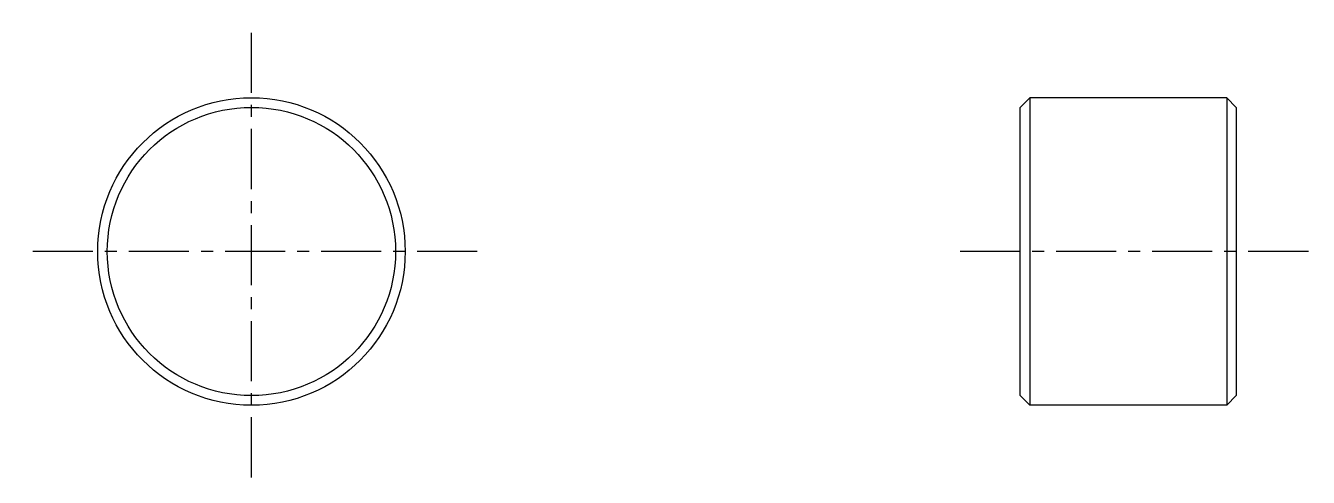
# Model space of a CAD drawing. Extents: x 10.1 to 56, y 10 to 54.7.
# Drawn here: x 29.3 to 56, y 45.3 to 54.7 of the extents above; entities outside this region: 2.
import ezdxf

# ---------------------------------------------------------------- set-up
doc = ezdxf.new("R2010")
doc.units = 0
doc.linetypes.add('CENTER', pattern=[2, 1.25, -0.25, 0.25, -0.25])
doc.layers.get('0').update_dxf_attribs({"linetype": 'CONTINUOUS'})
doc.layers.add('CENTER', color=1, linetype='CENTER')

msp = doc.modelspace()

# ---------------------------------------------------------------- linework, layer by layer
at = {"color": 7, "linetype": 'CONTINUOUS'}
for p, q in [((50.2, 53.2), (50, 53)), ((54.3, 53.2), (50.2, 53.2)), ((50.2, 53.2), (50.2, 46.8)), ((54.3, 53.2), (54.5, 53)), ((54.3, 53.2), (54.3, 46.8)), ((50, 47), (50, 53)), ((54.5, 53), (54.5, 47)), ((50.2, 46.8), (50, 47)), ((54.5, 47), (54.3, 46.8)), ((54.3, 46.8), (50.2, 46.8))]:
    msp.add_line(p, q, dxfattribs=at)
for radius in [3.2, 3]:
    msp.add_circle((34, 50), radius, dxfattribs=at)
at = {"layer": 'CENTER', "color": 1, "linetype": 'CENTER'}
for p, q in [((34, 45.3), (34, 54.7)), ((38.7, 50), (29.3, 50)), ((56, 50), (48.5, 50))]:
    msp.add_line(p, q, dxfattribs=at)

# ---------------------------------------------------------------- texts
at = {"color": 7, "linetype": 'CONTINUOUS'}
for s, p in [('SEPN 8', (10, 20)), ('SEPN8', (10, 10))]:
    msp.add_text(s, height=2, dxfattribs=at).set_placement(p)

doc.saveas('drawing.dxf')
